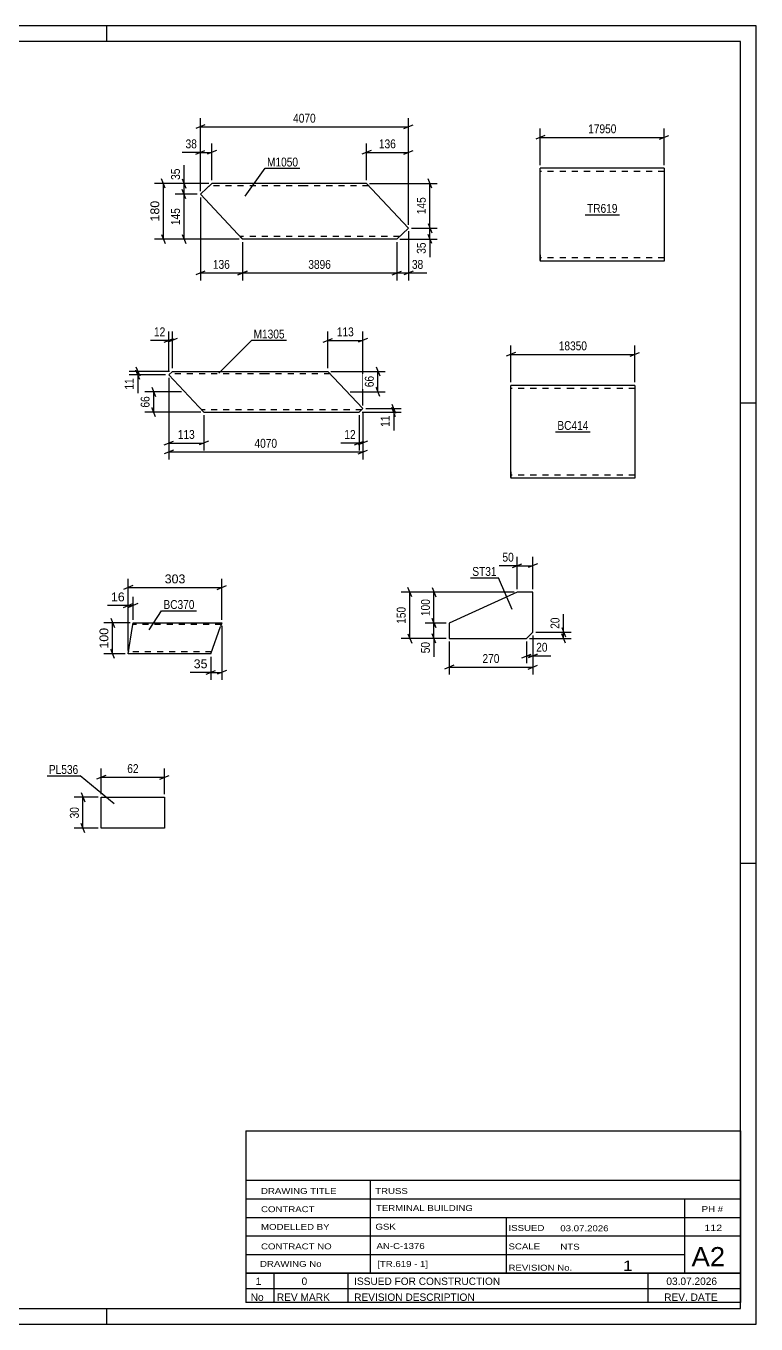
# Model space of a CAD drawing. Header units: millimetres. Extents: x 0 to 594, y 0 to 420.
# Drawn here: x 357.8 to 594, y 0 to 420 of the extents above; entities that cross this region are included whole.
import ezdxf

# ---------------------------------------------------------------- set-up
doc = ezdxf.new("R2010")
doc.units = ezdxf.units.MM
doc.linetypes.add('DXK_LINE_DOT2', pattern=[3.9198, 1.9599, -1.9599])
doc.styles.add('Arial', font='ARIAL.TTF', dxfattribs={"height": 0.2})
doc.styles.add('Arial Narrow', font='ARIALN.TTF', dxfattribs={"height": 0.2})

# ---------------------------------------------------------------- blocks, each defined once
blk = doc.blocks.new('Unknown-761553966-13158')
at = {"color": 7, "linetype": 'Continuous'}
for p, q in [((429, 62.55), (429, 16.5)), ((429, 62.55), (589, 62.55)), ((589, 62.5), (589, 16.5)), ((429, 46.5), (589, 46.5)), ((469.14, 46.5), (469.14, 16.5)), ((429, 40.5), (589, 40.5)), ((571, 16.6), (571, 40.5)), ((429, 34.5), (589, 34.5)), ((513.14, 34.5), (513.14, 16.5)), ((429, 28.5), (589, 28.5)), ((429, 22.5), (571, 22.5)), ((429, 16.5), (589, 16.5))]:
    blk.add_line(p, q, dxfattribs=at)
at = {"color": 7, "style": 'Arial Narrow'}
for s, height, width, p in [('DRAWING TITLE', 1.9089, 1.425378, (433.88, 42.1)), ('TRUSS', 1.909, 1.425378, (470.81, 42.09)), ('CONTRACT', 1.909, 1.425378, (433.88, 36.21)), ('TERMINAL BUILDING', 1.9089, 1.425378, (471.06, 36.57)), ('MODELLED BY', 1.9089, 1.425378, (433.88, 30.48)), ('GSK', 1.909, 1.425378, (470.88, 30.54)), ('ISSUED', 1.909, 1.425378, (513.94, 30.14)), ('03.07.2026', 1.909, 1.425378, (530.69, 30.02)), ('CONTRACT NO', 1.9089, 1.425378, (433.88, 24.16)), ('AN-C-1376', 1.909, 1.425378, (471.23, 24.28)), ('SCALE', 1.909, 1.425378, (513.94, 24.15)), ('A2', 6.204, 1.25, (573.14, 18.7)), ('DRAWING No', 1.909, 1.425378, (433.56, 18.5)), ('[TR.619 - 1]', 1.9089, 1.425378, (471.46, 18.49)), ('REVISION No.', 1.9089, 1.425378, (513.94, 17.27)), ('1', 3.34, 1.5, (550.91, 17.18))]:
    blk.add_text(s, height=height, dxfattribs=dict(at, width=width)).set_placement(p)
at = {"color": 7, "linetype": 'Continuous', "style": 'Arial Narrow', "width": 1.43}
for s, height, p in [('PH #', 1.909, (576.4, 36.25)), ('112', 2.1, (577.3, 30.05)), ('NTS', 1.909, (530.7, 24.05))]:
    blk.add_text(s, height=height, dxfattribs=at).set_placement(p)
blk = doc.blocks.new('Unknown-761553966-1135')
at = {"color": 5, "linetype": 'Continuous'}
for p, q in [((594, 420), (0, 420)), ((384, 415), (384, 420)), ((594, 0), (594, 420)), ((589, 415), (5, 415)), ((589, 5), (589, 415)), ((594, 298), (589, 298)), ((594, 149), (589, 149)), ((5, 5), (589, 5)), ((384, 0), (384, 5)), ((0, 0), (594, 0))]:
    blk.add_line(p, q, dxfattribs=at)
blk = doc.blocks.new('Unknown-761553966-13157')
at = {"color": 7, "linetype": 'Continuous'}
for p, q in [((429, 16.5), (589, 16.5)), ((589, 16.5), (429, 16.5)), ((429, 16.5), (429, 11.5)), ((438, 16.5), (438, 11.5)), ((462, 16.5), (462, 11.5)), ((559, 16.5), (559, 11.5)), ((589, 16.5), (589, 11.5)), ((429, 11.5), (589, 11.5)), ((429, 11.5), (429, 7)), ((429, 11.5), (589, 11.5)), ((438, 11.5), (438, 7)), ((462, 11.5), (462, 7)), ((559, 11.5), (559, 7)), ((589, 11.5), (589, 7)), ((589, 7), (429, 7))]:
    blk.add_line(p, q, dxfattribs=at)
at = {"color": 7, "linetype": 'Continuous', "style": 'Arial Narrow'}
for s, height, width, p in [('1', 2.39, 1.196471, (432.16, 12.65)), ('0', 2.39, 1.196471, (447, 12.65)), ('ISSUED FOR CONSTRUCTION', 2.3861, 1.196471, (464, 12.65)), ('03.07.2026', 2.386, 1.196471, (565, 12.65)), ('No', 2.386, 1.2, (430.54, 7.5)), ('REV MARK', 2.386, 1.2, (439, 7.5)), ('REVISION DESCRIPTION', 2.3861, 1.2, (464, 7.5)), ('REV. DATE', 2.386, 1.2, (564.28, 7.5))]:
    blk.add_text(s, height=height, dxfattribs=dict(at, width=width)).set_placement(p)
blk = doc.blocks.new('Part-761553966-12684 - 12655')
at = {"color": 2, "linetype": 'Continuous'}
for p, q in [((392.34, 225.69), (392.53, 226.89)), ((392.53, 226.89), (421.21, 226.89)), ((421.21, 226.89), (421.18, 226.8)), ((390.92, 216.89), (392.34, 225.69)), ((417.68, 216.89), (420.79, 225.69)), ((421.09, 226.54), (420.79, 225.69)), ((421.18, 226.8), (421.09, 226.54)), ((417.68, 216.89), (390.92, 216.89))]:
    blk.add_line(p, q, dxfattribs=at)
at = {"color": 7, "linetype": 'DXK_LINE_DOT2'}
for p, q in [((392.53, 226.89), (392.52, 226.8)), ((421.21, 226.89), (421.09, 226.54)), ((421, 226.29), (392.44, 226.29)), ((392.52, 226.8), (392.48, 226.54)), ((391.02, 217.53), (391.01, 217.49)), ((391.01, 217.49), (391.02, 217.53)), ((417.89, 217.49), (391.01, 217.49)), ((391.04, 217.63), (391.02, 217.53)), ((391.02, 217.53), (391.04, 217.63))]:
    blk.add_line(p, q, dxfattribs=at)
blk = doc.blocks.new('Part-761553966-10158 - 10127')
at = {"color": 2, "linetype": 'Continuous'}
for p, q in [((405.23, 308.25), (404.03, 307.12)), ((404.03, 307.12), (415.38, 295.05)), ((405.23, 308.25), (435.38, 308.25)), ((435.48, 308.25), (455.48, 308.25)), ((455.48, 308.25), (466.83, 296.18)), ((415.38, 295.05), (435.38, 295.05)), ((435.48, 295.05), (465.63, 295.05)), ((466.83, 296.18), (465.63, 295.05))]:
    blk.add_line(p, q, dxfattribs=at)
at = {"color": 7, "linetype": 'DXK_LINE_DOT2'}
for p, q in [((435.38, 307.45), (404.38, 307.45)), ((456.23, 307.45), (435.48, 307.45)), ((435.38, 295.85), (414.63, 295.85)), ((466.48, 295.85), (435.48, 295.85))]:
    blk.add_line(p, q, dxfattribs=at)
blk = doc.blocks.new('Part-761553966-10178 - 10177')
at = {"color": 2, "linetype": 'Continuous'}
for p, q in [((416.31, 367.47), (414.26, 365.54)), ((426.36, 352.67), (414.26, 365.54)), ((418.01, 369.07), (416.31, 367.47)), ((447.86, 369.07), (418.01, 369.07)), ((467.96, 369.07), (447.96, 369.07)), ((467.96, 369.07), (481.57, 354.61)), ((477.81, 351.07), (481.57, 354.61)), ((427.86, 351.07), (426.36, 352.67)), ((447.86, 351.07), (427.86, 351.07)), ((477.81, 351.07), (447.96, 351.07))]:
    blk.add_line(p, q, dxfattribs=at)
at = {"color": 7, "linetype": 'DXK_LINE_DOT2'}
for p, q in [((418.01, 369.07), (416.96, 368.09)), ((447.86, 368.27), (417.16, 368.27)), ((468.72, 368.27), (447.96, 368.27)), ((427.75, 351.2), (426.36, 352.67)), ((447.86, 351.87), (427.11, 351.87)), ((478.66, 351.87), (447.96, 351.87))]:
    blk.add_line(p, q, dxfattribs=at)
blk = doc.blocks.new('Part-761553966-10269 - 10268')
at = {"color": 2, "linetype": 'Continuous'}
for p, q in [((534.71, 303.71), (514.71, 303.71)), ((514.71, 275.71), (514.71, 303.71)), ((554.81, 303.71), (534.81, 303.71)), ((554.81, 303.71), (554.81, 273.71)), ((514.71, 275.71), (514.71, 273.71)), ((534.71, 273.71), (514.71, 273.71)), ((554.81, 273.71), (534.81, 273.71))]:
    blk.add_line(p, q, dxfattribs=at)
at = {"color": 7, "linetype": 'DXK_LINE_DOT2'}
for p, q in [((534.71, 302.71), (514.71, 302.71)), ((554.81, 302.71), (534.81, 302.71)), ((514.71, 273.86), (514.71, 275.71)), ((514.71, 274.71), (514.71, 274.78)), ((534.71, 274.71), (514.71, 274.71)), ((554.81, 274.71), (534.81, 274.71)), ((554.81, 274.71), (554.81, 274.78))]:
    blk.add_line(p, q, dxfattribs=at)
blk = doc.blocks.new('Part-761553966-10343 - 10342')
at = {"color": 2, "linetype": 'Continuous'}
for p, q in [((516.76, 236.82), (494.76, 226.82)), ((521.76, 236.82), (516.76, 236.82)), ((521.76, 223.82), (521.76, 236.82)), ((494.76, 226.82), (494.76, 221.82)), ((519.76, 221.82), (521.76, 223.82)), ((494.76, 221.82), (519.76, 221.82))]:
    blk.add_line(p, q, dxfattribs=at)
blk = doc.blocks.new('Part-761553966-10355 - 10354')
at = {"color": 2, "linetype": 'Continuous'}
for p, q in [((382.19, 160.43), (382.19, 170.43)), ((382.19, 170.43), (402.7, 170.43)), ((402.7, 170.43), (402.7, 160.43)), ((402.7, 160.43), (382.19, 160.43))]:
    blk.add_line(p, q, dxfattribs=at)
blk = doc.blocks.new('Part-761553966-10385 - 10384')
at = {"color": 2, "linetype": 'Continuous'}
for p, q in [((544.22, 373.94), (524.22, 373.94)), ((524.22, 345.94), (524.22, 373.94)), ((564.32, 373.94), (544.32, 373.94)), ((564.32, 373.94), (564.32, 343.94)), ((524.22, 345.94), (524.22, 343.94)), ((544.22, 343.94), (524.22, 343.94)), ((564.32, 343.94), (544.32, 343.94))]:
    blk.add_line(p, q, dxfattribs=at)
at = {"color": 7, "linetype": 'DXK_LINE_DOT2'}
for p, q in [((544.22, 372.94), (524.22, 372.94)), ((564.32, 372.94), (544.32, 372.94)), ((524.22, 344.09), (524.22, 345.94)), ((524.22, 344.94), (524.22, 345.02)), ((544.22, 344.94), (524.22, 344.94)), ((564.32, 344.94), (544.32, 344.94)), ((564.32, 344.94), (564.32, 345.02))]:
    blk.add_line(p, q, dxfattribs=at)
blk = doc.blocks.new('StraightDimension-761553966-13041 - 12655')
at = {"color": 7, "linetype": 'Continuous'}
for p, q in [((421.21, 225.89), (421.21, 208.45)), ((417.68, 215.89), (417.68, 208.45)), ((416.18, 210.25), (419.18, 211.45)), ((417.68, 210.85), (421.21, 210.85)), ((422.71, 211.45), (419.71, 210.25))]:
    blk.add_line(p, q, dxfattribs=at)
at = {"color": 0}
blk.add_wipeout([(417.16, 211.6), (417.16, 215.8), (411.51, 215.8), (411.51, 211.6)], dxfattribs=at)
at = {"color": 7, "linetype": 'Continuous'}
blk.add_line((417.68, 210.85), (410.99, 210.85), dxfattribs=at)
blk.add_line((417.68, 210.85), (410.99, 210.85), dxfattribs=at)
at = {"color": 3, "style": 'Arial'}
blk.add_text('35', height=2.865, dxfattribs=at).set_placement((412.11, 212.2))
blk = doc.blocks.new('StraightDimension-761553966-13059 - 12655')
at = {"color": 7, "linetype": 'Continuous'}
for p, q in [((390.92, 217.89), (390.92, 235.34)), ((392.53, 227.89), (392.53, 235.34)), ((389.42, 231.89), (392.42, 233.09)), ((390.92, 232.49), (392.53, 232.49)), ((394.03, 233.09), (391.03, 231.89))]:
    blk.add_line(p, q, dxfattribs=at)
at = {"color": 0}
blk.add_wipeout([(390.39, 233.24), (390.39, 237.44), (384.74, 237.44), (384.74, 233.24)], dxfattribs=at)
at = {"color": 7, "linetype": 'Continuous'}
blk.add_line((390.92, 232.49), (384.22, 232.49), dxfattribs=at)
blk.add_line((390.92, 232.49), (384.22, 232.49), dxfattribs=at)
at = {"color": 3, "style": 'Arial'}
blk.add_text('16', height=2.865, dxfattribs=at).set_placement((385.34, 233.84))
blk = doc.blocks.new('StraightDimension-761553966-12769 - 12655')
at = {"color": 7, "linetype": 'Continuous'}
for p, q in [((390.92, 217.89), (390.92, 241.16)), ((421.21, 227.89), (421.21, 241.16)), ((392.42, 238.91), (389.42, 237.71)), ((390.92, 238.31), (421.21, 238.31)), ((419.71, 237.71), (422.71, 238.91))]:
    blk.add_line(p, q, dxfattribs=at)
at = {"color": 0}
blk.add_wipeout([(410, 239.06), (410, 243.26), (402.13, 243.26), (402.13, 239.06)], dxfattribs=at)
at = {"color": 3, "style": 'Arial'}
blk.add_text('303', height=2.865, dxfattribs=at).set_placement((402.73, 239.66))
blk = doc.blocks.new('StraightDimension-761553966-13077 - 12655')
at = {"color": 7, "linetype": 'Continuous'}
for p, q in [((391.53, 226.89), (383, 226.89)), ((385.25, 228.39), (386.45, 225.39)), ((385.85, 216.89), (385.85, 226.89)), ((389.92, 216.89), (383, 216.89)), ((386.45, 215.39), (385.25, 218.39))]:
    blk.add_line(p, q, dxfattribs=at)
at = {"color": 0}
blk.add_wipeout([(385.1, 225.82), (380.9, 225.82), (380.9, 217.95), (385.1, 217.95)], dxfattribs=at)
at = {"color": 3, "style": 'Arial'}
blk.add_text('100', height=2.865, rotation=90.0002, dxfattribs=at).set_placement((384.5, 218.55))
blk = doc.blocks.new('StraightDimension-761553966-10413 - 10127')
at = {"color": 7, "linetype": 'Continuous'}
for p, q in [((404.23, 308.25), (391.18, 308.25)), ((403.03, 307.12), (391.18, 307.12)), ((393.43, 309.75), (394.63, 306.75)), ((394.63, 305.62), (393.43, 308.62)), ((394.03, 307.12), (394.03, 308.25))]:
    blk.add_line(p, q, dxfattribs=at)
at = {"color": 0}
blk.add_wipeout([(393.28, 306.59), (389.08, 306.59), (389.08, 301.74), (393.28, 301.74)], dxfattribs=at)
at = {"color": 7, "linetype": 'Continuous'}
blk.add_line((394.03, 307.12), (394.03, 301.21), dxfattribs=at)
blk.add_line((394.03, 307.12), (394.03, 301.21), dxfattribs=at)
at = {"color": 3, "style": 'Arial Narrow'}
blk.add_text('11', height=2.863, rotation=90.0002, dxfattribs=at).set_placement((392.68, 302.34))
blk = doc.blocks.new('StraightDimension-761553966-10405 - 10127')
at = {"color": 7, "linetype": 'Continuous'}
for p, q in [((455.48, 309.25), (455.48, 321.1)), ((466.83, 297.18), (466.83, 321.1)), ((453.98, 317.65), (456.98, 318.85)), ((455.48, 318.25), (466.83, 318.25)), ((468.33, 318.85), (465.33, 317.65))]:
    blk.add_line(p, q, dxfattribs=at)
at = {"color": 0}
blk.add_wipeout([(464.5, 319), (464.5, 323.2), (457.81, 323.2), (457.81, 319)], dxfattribs=at)
at = {"color": 3, "style": 'Arial Narrow'}
blk.add_text('113', height=2.863, dxfattribs=at).set_placement((458.41, 319.6))
blk = doc.blocks.new('StraightDimension-761553966-10397 - 10127')
at = {"color": 7, "linetype": 'Continuous'}
for p, q in [((465.63, 294.05), (465.63, 282.65)), ((466.83, 295.18), (466.83, 282.65)), ((464.13, 284.45), (467.13, 285.65)), ((468.33, 285.65), (465.33, 284.45)), ((465.63, 285.05), (466.83, 285.05))]:
    blk.add_line(p, q, dxfattribs=at)
at = {"color": 0}
blk.add_wipeout([(465.1, 285.8), (465.1, 290), (460.24, 290), (460.24, 285.8)], dxfattribs=at)
at = {"color": 7, "linetype": 'Continuous'}
blk.add_line((465.63, 285.05), (459.72, 285.05), dxfattribs=at)
blk.add_line((465.63, 285.05), (459.72, 285.05), dxfattribs=at)
at = {"color": 3, "style": 'Arial Narrow'}
blk.add_text('12', height=2.863, dxfattribs=at).set_placement((460.84, 286.4))
blk = doc.blocks.new('StraightDimension-761553966-10417 - 10127')
at = {"color": 7, "linetype": 'Continuous'}
for p, q in [((398.57, 303.15), (399.77, 300.15)), ((408.17, 301.65), (396.32, 301.65)), ((399.17, 295.05), (399.17, 301.65)), ((414.38, 295.05), (396.32, 295.05)), ((399.77, 293.55), (398.57, 296.55))]:
    blk.add_line(p, q, dxfattribs=at)
at = {"color": 0}
blk.add_wipeout([(398.42, 300.78), (394.22, 300.78), (394.22, 295.92), (398.42, 295.92)], dxfattribs=at)
at = {"color": 3, "style": 'Arial Narrow'}
blk.add_text('66', height=2.863, rotation=90.0002, dxfattribs=at).set_placement((397.82, 296.52))
blk = doc.blocks.new('StraightDimension-761553966-10409 - 10127')
at = {"color": 7, "linetype": 'Continuous'}
for p, q in [((404.03, 308.12), (404.03, 321.1)), ((405.23, 309.25), (405.23, 321.1)), ((402.53, 317.65), (405.53, 318.85)), ((406.73, 318.85), (403.73, 317.65)), ((404.03, 318.25), (405.23, 318.25))]:
    blk.add_line(p, q, dxfattribs=at)
at = {"color": 0}
blk.add_wipeout([(403.5, 319), (403.5, 323.2), (398.65, 323.2), (398.65, 319)], dxfattribs=at)
at = {"color": 7, "linetype": 'Continuous'}
blk.add_line((404.03, 318.25), (398.12, 318.25), dxfattribs=at)
blk.add_line((404.03, 318.25), (398.12, 318.25), dxfattribs=at)
at = {"color": 3, "style": 'Arial Narrow'}
blk.add_text('12', height=2.863, dxfattribs=at).set_placement((399.25, 319.6))
blk = doc.blocks.new('StraightDimension-761553966-10401 - 10127')
at = {"color": 7, "linetype": 'Continuous'}
for p, q in [((404.03, 306.12), (404.03, 282.65)), ((415.38, 294.05), (415.38, 282.65)), ((402.53, 284.45), (405.53, 285.65)), ((416.88, 285.65), (413.88, 284.45)), ((404.03, 285.05), (415.38, 285.05))]:
    blk.add_line(p, q, dxfattribs=at)
at = {"color": 0}
blk.add_wipeout([(413.05, 285.8), (413.05, 290), (406.36, 290), (406.36, 285.8)], dxfattribs=at)
at = {"color": 3, "style": 'Arial Narrow'}
blk.add_text('113', height=2.863, dxfattribs=at).set_placement((406.96, 286.4))
blk = doc.blocks.new('StraightDimension-761553966-10421 - 10127')
at = {"color": 7, "linetype": 'Continuous'}
for p, q in [((456.48, 308.25), (474.09, 308.25)), ((471.09, 309.75), (472.29, 306.75)), ((471.69, 301.65), (471.69, 308.25)), ((472.29, 300.15), (471.09, 303.15)), ((462.69, 301.65), (474.09, 301.65))]:
    blk.add_line(p, q, dxfattribs=at)
at = {"color": 0}
blk.add_wipeout([(470.94, 307.38), (466.74, 307.38), (466.74, 302.52), (470.94, 302.52)], dxfattribs=at)
at = {"color": 3, "style": 'Arial Narrow'}
blk.add_text('66', height=2.863, rotation=90.0002, dxfattribs=at).set_placement((470.34, 303.12))
blk = doc.blocks.new('StraightDimension-761553966-10425 - 10127')
at = {"color": 7, "linetype": 'Continuous'}
for p, q in [((466.63, 295.05), (479.23, 295.05)), ((467.83, 296.18), (479.23, 296.18)), ((476.23, 297.68), (477.43, 294.68)), ((477.43, 293.55), (476.23, 296.55)), ((476.83, 295.05), (476.83, 296.18))]:
    blk.add_line(p, q, dxfattribs=at)
at = {"color": 0}
blk.add_wipeout([(476.08, 294.53), (471.88, 294.53), (471.88, 289.67), (476.08, 289.67)], dxfattribs=at)
at = {"color": 7, "linetype": 'Continuous'}
blk.add_line((476.83, 295.05), (476.83, 289.14), dxfattribs=at)
blk.add_line((476.83, 295.05), (476.83, 289.14), dxfattribs=at)
at = {"color": 3, "style": 'Arial Narrow'}
blk.add_text('11', height=2.863, rotation=90.0002, dxfattribs=at).set_placement((475.48, 290.27))
blk = doc.blocks.new('StraightDimension-761553966-10429 - 10127')
at = {"color": 7, "linetype": 'Continuous'}
for p, q in [((404.03, 306.12), (404.03, 279.78)), ((466.83, 295.18), (466.83, 279.78)), ((405.53, 282.78), (402.53, 281.58)), ((404.03, 282.18), (466.83, 282.18)), ((465.33, 281.58), (468.33, 282.78))]:
    blk.add_line(p, q, dxfattribs=at)
at = {"color": 0}
blk.add_wipeout([(439.69, 282.93), (439.69, 287.13), (431.17, 287.13), (431.17, 282.93)], dxfattribs=at)
at = {"color": 3, "style": 'Arial Narrow'}
blk.add_text('4070', height=2.863, dxfattribs=at).set_placement((431.77, 283.53))
blk = doc.blocks.new('StraightDimension-761553966-12546 - 10177')
at = {"color": 7, "linetype": 'Continuous'}
for p, q in [((414.26, 364.54), (414.26, 337.67)), ((427.86, 350.07), (427.86, 337.67)), ((415.76, 340.67), (412.76, 339.47)), ((426.36, 339.47), (429.36, 340.67)), ((414.26, 340.07), (427.86, 340.07))]:
    blk.add_line(p, q, dxfattribs=at)
at = {"color": 0}
blk.add_wipeout([(424.4, 340.82), (424.4, 345.02), (417.72, 345.02), (417.72, 340.82)], dxfattribs=at)
at = {"color": 3, "style": 'Arial Narrow'}
blk.add_text('136', height=2.863, dxfattribs=at).set_placement((418.32, 341.42))
blk = doc.blocks.new('StraightDimension-761553966-10475 - 10177')
at = {"color": 7, "linetype": 'Continuous'}
for p, q in [((412.76, 378.47), (415.76, 379.67)), ((414.26, 366.54), (414.26, 381.92)), ((414.26, 379.07), (418.01, 379.07)), ((419.51, 379.67), (416.51, 378.47)), ((418.01, 370.07), (418.01, 381.92))]:
    blk.add_line(p, q, dxfattribs=at)
at = {"color": 0}
blk.add_wipeout([(413.73, 379.82), (413.73, 384.02), (408.88, 384.02), (408.88, 379.82)], dxfattribs=at)
at = {"color": 7, "linetype": 'Continuous'}
blk.add_line((414.26, 379.07), (408.35, 379.07), dxfattribs=at)
blk.add_line((414.26, 379.07), (408.35, 379.07), dxfattribs=at)
at = {"color": 3, "style": 'Arial Narrow'}
blk.add_text('38', height=2.863, dxfattribs=at).set_placement((409.48, 380.42))
blk = doc.blocks.new('StraightDimension-761553966-10487 - 10177')
at = {"color": 7, "linetype": 'Continuous'}
for p, q in [((489.11, 367.57), (487.91, 370.57)), ((468.96, 369.07), (490.91, 369.07)), ((488.51, 354.61), (488.51, 369.07)), ((482.57, 354.61), (490.91, 354.61)), ((487.91, 356.11), (489.11, 353.11))]:
    blk.add_line(p, q, dxfattribs=at)
at = {"color": 0}
blk.add_wipeout([(487.76, 365.18), (483.56, 365.18), (483.56, 358.5), (487.76, 358.5)], dxfattribs=at)
at = {"color": 3, "style": 'Arial Narrow'}
blk.add_text('145', height=2.863, rotation=90.0002, dxfattribs=at).set_placement((487.16, 359.1))
blk = doc.blocks.new('StraightDimension-761553966-10479 - 10177')
at = {"color": 7, "linetype": 'Continuous'}
for p, q in [((408.41, 370.57), (409.61, 367.57)), ((417.01, 369.07), (406.16, 369.07)), ((413.26, 365.54), (406.16, 365.54)), ((409.61, 364.04), (408.41, 367.04)), ((409.01, 365.54), (409.01, 369.07))]:
    blk.add_line(p, q, dxfattribs=at)
at = {"color": 0}
blk.add_wipeout([(408.26, 374.46), (404.06, 374.46), (404.06, 369.6), (408.26, 369.6)], dxfattribs=at)
at = {"color": 7, "linetype": 'Continuous'}
blk.add_line((409.01, 369.07), (409.01, 374.98), dxfattribs=at)
blk.add_line((409.01, 369.07), (409.01, 374.98), dxfattribs=at)
at = {"color": 3, "style": 'Arial Narrow'}
blk.add_text('35', height=2.863, rotation=90.0002, dxfattribs=at).set_placement((407.66, 370.2))
blk = doc.blocks.new('StraightDimension-761553966-10471 - 10177')
at = {"color": 7, "linetype": 'Continuous'}
for p, q in [((469.46, 379.67), (466.46, 378.47)), ((467.96, 370.07), (467.96, 381.92)), ((467.96, 379.07), (481.57, 379.07)), ((480.07, 378.47), (483.07, 379.67)), ((481.57, 355.61), (481.57, 381.92))]:
    blk.add_line(p, q, dxfattribs=at)
at = {"color": 0}
blk.add_wipeout([(478.11, 379.82), (478.11, 384.02), (471.42, 384.02), (471.42, 379.82)], dxfattribs=at)
at = {"color": 3, "style": 'Arial Narrow'}
blk.add_text('136', height=2.863, dxfattribs=at).set_placement((472.02, 380.42))
blk = doc.blocks.new('StraightDimension-761553966-10488 - 10177')
at = {"color": 7, "linetype": 'Continuous'}
for p, q in [((482.57, 354.61), (490.91, 354.61)), ((487.91, 356.11), (489.11, 353.11)), ((488.51, 351.07), (488.51, 354.61)), ((478.81, 351.07), (490.91, 351.07)), ((489.11, 349.57), (487.91, 352.57))]:
    blk.add_line(p, q, dxfattribs=at)
at = {"color": 0}
blk.add_wipeout([(487.76, 350.55), (483.56, 350.55), (483.56, 345.69), (487.76, 345.69)], dxfattribs=at)
at = {"color": 7, "linetype": 'Continuous'}
blk.add_line((488.51, 351.07), (488.51, 345.17), dxfattribs=at)
blk.add_line((488.51, 351.07), (488.51, 345.17), dxfattribs=at)
at = {"color": 3, "style": 'Arial Narrow'}
blk.add_text('35', height=2.863, rotation=90.0002, dxfattribs=at).set_placement((487.16, 346.29))
blk = doc.blocks.new('StraightDimension-761553966-10480 - 10177')
at = {"color": 7, "linetype": 'Continuous'}
for p, q in [((413.26, 365.54), (406.16, 365.54)), ((409.61, 364.04), (408.41, 367.04)), ((409.01, 351.07), (409.01, 365.54)), ((426.86, 351.07), (406.16, 351.07)), ((408.41, 352.57), (409.61, 349.57))]:
    blk.add_line(p, q, dxfattribs=at)
at = {"color": 0}
blk.add_wipeout([(408.26, 361.65), (404.06, 361.65), (404.06, 354.97), (408.26, 354.97)], dxfattribs=at)
at = {"color": 3, "style": 'Arial Narrow'}
blk.add_text('145', height=2.863, rotation=90.0002, dxfattribs=at).set_placement((407.66, 355.57))
blk = doc.blocks.new('StraightDimension-761553966-10495 - 10177')
at = {"color": 7, "linetype": 'Continuous'}
for p, q in [((415.76, 387.97), (412.76, 386.77)), ((414.26, 366.54), (414.26, 390.22)), ((414.26, 387.37), (481.57, 387.37)), ((480.07, 386.77), (483.07, 387.97)), ((481.57, 355.61), (481.57, 390.22))]:
    blk.add_line(p, q, dxfattribs=at)
at = {"color": 0}
blk.add_wipeout([(452.17, 388.12), (452.17, 392.32), (443.66, 392.32), (443.66, 388.12)], dxfattribs=at)
at = {"color": 3, "style": 'Arial Narrow'}
blk.add_text('4070', height=2.863, dxfattribs=at).set_placement((444.26, 388.72))
blk = doc.blocks.new('StraightDimension-761553966-12466 - 10177')
at = {"color": 7, "linetype": 'Continuous'}
for p, q in [((402.92, 367.57), (401.72, 370.57)), ((417.01, 369.07), (399.47, 369.07)), ((402.32, 351.07), (402.32, 369.07)), ((426.86, 351.07), (399.47, 351.07)), ((401.72, 352.57), (402.92, 349.57))]:
    blk.add_line(p, q, dxfattribs=at)
at = {"color": 0}
blk.add_wipeout([(401.57, 364.01), (397.37, 364.01), (397.37, 356.14), (401.57, 356.14)], dxfattribs=at)
at = {"color": 3, "style": 'Arial'}
blk.add_text('180', height=2.865, rotation=90.0002, dxfattribs=at).set_placement((400.97, 356.74))
blk = doc.blocks.new('StraightDimension-761553966-12544 - 10177')
at = {"color": 7, "linetype": 'Continuous'}
for p, q in [((481.57, 353.61), (481.57, 337.67)), ((477.81, 350.07), (477.81, 337.67)), ((476.31, 339.47), (479.31, 340.67)), ((483.07, 340.67), (480.07, 339.47)), ((477.81, 340.07), (481.57, 340.07))]:
    blk.add_line(p, q, dxfattribs=at)
at = {"color": 0}
blk.add_wipeout([(486.95, 340.82), (486.95, 345.02), (482.09, 345.02), (482.09, 340.82)], dxfattribs=at)
at = {"color": 7, "linetype": 'Continuous'}
blk.add_line((481.57, 340.07), (487.48, 340.07), dxfattribs=at)
blk.add_line((481.57, 340.07), (487.48, 340.07), dxfattribs=at)
at = {"color": 3, "style": 'Arial Narrow'}
blk.add_text('38', height=2.863, dxfattribs=at).set_placement((482.69, 341.42))
blk = doc.blocks.new('StraightDimension-761553966-12545 - 10177')
at = {"color": 7, "linetype": 'Continuous'}
for p, q in [((427.86, 350.07), (427.86, 337.67)), ((477.81, 350.07), (477.81, 337.67)), ((429.36, 340.67), (426.36, 339.47)), ((476.31, 339.47), (479.31, 340.67)), ((427.86, 340.07), (477.81, 340.07))]:
    blk.add_line(p, q, dxfattribs=at)
at = {"color": 0}
blk.add_wipeout([(457.09, 340.82), (457.09, 345.02), (448.58, 345.02), (448.58, 340.82)], dxfattribs=at)
at = {"color": 3, "style": 'Arial Narrow'}
blk.add_text('3896', height=2.863, dxfattribs=at).set_placement((449.18, 341.42))
blk = doc.blocks.new('StraightDimension-761553966-10609 - 10268')
at = {"color": 7, "linetype": 'Continuous'}
for p, q in [((514.71, 304.71), (514.71, 316.56)), ((554.81, 304.71), (554.81, 316.56)), ((516.21, 314.31), (513.21, 313.11)), ((514.71, 313.71), (554.81, 313.71)), ((553.31, 313.11), (556.31, 314.31))]:
    blk.add_line(p, q, dxfattribs=at)
at = {"color": 0}
blk.add_wipeout([(539.93, 314.46), (539.93, 318.66), (529.59, 318.66), (529.59, 314.46)], dxfattribs=at)
at = {"color": 3, "style": 'Arial Narrow'}
blk.add_text('18350', height=2.863, dxfattribs=at).set_placement((530.19, 315.06))
blk = doc.blocks.new('StraightDimension-761553966-10765 - 10342')
at = {"color": 7, "linetype": 'Continuous'}
for p, q in [((522.76, 223.82), (534.16, 223.82)), ((531.16, 225.32), (532.36, 222.32)), ((532.36, 220.32), (531.16, 223.32)), ((531.76, 221.82), (531.76, 223.82)), ((520.76, 221.82), (534.16, 221.82))]:
    blk.add_line(p, q, dxfattribs=at)
at = {"color": 0}
blk.add_wipeout([(531.01, 229.2), (526.81, 229.2), (526.81, 224.34), (531.01, 224.34)], dxfattribs=at)
at = {"color": 7, "linetype": 'Continuous'}
blk.add_line((531.76, 223.82), (531.76, 229.72), dxfattribs=at)
blk.add_line((531.76, 223.82), (531.76, 229.72), dxfattribs=at)
at = {"color": 3, "style": 'Arial Narrow'}
blk.add_text('20', height=2.863, rotation=90.0002, dxfattribs=at).set_placement((530.41, 224.94))
blk = doc.blocks.new('StraightDimension-761553966-10757 - 10342')
at = {"color": 7, "linetype": 'Continuous'}
for p, q in [((521.76, 222.82), (521.76, 213.79)), ((519.76, 220.82), (519.76, 213.79)), ((518.26, 215.59), (521.26, 216.79)), ((519.76, 216.19), (521.76, 216.19)), ((523.26, 216.79), (520.26, 215.59))]:
    blk.add_line(p, q, dxfattribs=at)
at = {"color": 0}
blk.add_wipeout([(527.15, 216.94), (527.15, 221.14), (522.29, 221.14), (522.29, 216.94)], dxfattribs=at)
at = {"color": 7, "linetype": 'Continuous'}
blk.add_line((521.76, 216.19), (527.67, 216.19), dxfattribs=at)
blk.add_line((521.76, 216.19), (527.67, 216.19), dxfattribs=at)
at = {"color": 3, "style": 'Arial Narrow'}
blk.add_text('20', height=2.863, dxfattribs=at).set_placement((522.89, 217.54))
blk = doc.blocks.new('StraightDimension-761553966-10769 - 10342')
at = {"color": 7, "linetype": 'Continuous'}
for p, q in [((515.76, 236.82), (486.98, 236.82)), ((489.23, 238.32), (490.43, 235.32)), ((489.83, 226.82), (489.83, 236.82)), ((493.76, 226.82), (486.98, 226.82)), ((490.43, 225.32), (489.23, 228.32))]:
    blk.add_line(p, q, dxfattribs=at)
at = {"color": 0}
blk.add_wipeout([(489.08, 235.16), (484.88, 235.16), (484.88, 228.47), (489.08, 228.47)], dxfattribs=at)
at = {"color": 3, "style": 'Arial Narrow'}
blk.add_text('100', height=2.863, rotation=90.0002, dxfattribs=at).set_placement((488.48, 229.07))
blk = doc.blocks.new('StraightDimension-761553966-10761 - 10342')
at = {"color": 7, "linetype": 'Continuous'}
for p, q in [((516.76, 237.82), (516.76, 248.18)), ((521.76, 237.82), (521.76, 248.18)), ((515.26, 244.73), (518.26, 245.93)), ((516.76, 245.33), (521.76, 245.33)), ((523.26, 245.93), (520.26, 244.73))]:
    blk.add_line(p, q, dxfattribs=at)
at = {"color": 0}
blk.add_wipeout([(516.24, 246.08), (516.24, 250.28), (511.38, 250.28), (511.38, 246.08)], dxfattribs=at)
at = {"color": 7, "linetype": 'Continuous'}
blk.add_line((516.76, 245.33), (510.86, 245.33), dxfattribs=at)
blk.add_line((516.76, 245.33), (510.86, 245.33), dxfattribs=at)
at = {"color": 3, "style": 'Arial Narrow'}
blk.add_text('50', height=2.863, dxfattribs=at).set_placement((511.98, 246.68))
blk = doc.blocks.new('StraightDimension-761553966-10770 - 10342')
at = {"color": 7, "linetype": 'Continuous'}
for p, q in [((493.76, 226.82), (486.98, 226.82)), ((489.23, 228.32), (490.43, 225.32)), ((489.83, 221.82), (489.83, 226.82)), ((490.43, 220.32), (489.23, 223.32)), ((493.76, 221.82), (486.98, 221.82))]:
    blk.add_line(p, q, dxfattribs=at)
at = {"color": 0}
blk.add_wipeout([(489.08, 221.29), (484.88, 221.29), (484.88, 216.43), (489.08, 216.43)], dxfattribs=at)
at = {"color": 7, "linetype": 'Continuous'}
blk.add_line((489.83, 221.82), (489.83, 215.91), dxfattribs=at)
blk.add_line((489.83, 221.82), (489.83, 215.91), dxfattribs=at)
at = {"color": 3, "style": 'Arial Narrow'}
blk.add_text('50', height=2.863, rotation=90.0002, dxfattribs=at).set_placement((488.48, 217.03))
blk = doc.blocks.new('StraightDimension-761553966-10775 - 10342')
at = {"color": 7, "linetype": 'Continuous'}
for p, q in [((521.76, 222.82), (521.76, 210.14)), ((494.76, 220.82), (494.76, 210.14)), ((496.26, 213.14), (493.26, 211.94)), ((494.76, 212.54), (521.76, 212.54)), ((520.26, 211.94), (523.26, 213.14))]:
    blk.add_line(p, q, dxfattribs=at)
at = {"color": 0}
blk.add_wipeout([(511.61, 213.29), (511.61, 217.49), (504.92, 217.49), (504.92, 213.29)], dxfattribs=at)
at = {"color": 3, "style": 'Arial Narrow'}
blk.add_text('270', height=2.863, dxfattribs=at).set_placement((505.52, 213.89))
blk = doc.blocks.new('StraightDimension-761553966-10779 - 10342')
at = {"color": 7, "linetype": 'Continuous'}
for p, q in [((515.76, 236.82), (479.16, 236.82)), ((482.61, 235.32), (481.41, 238.32)), ((482.01, 221.82), (482.01, 236.82)), ((481.41, 223.32), (482.61, 220.32)), ((493.76, 221.82), (479.16, 221.82))]:
    blk.add_line(p, q, dxfattribs=at)
at = {"color": 0}
blk.add_wipeout([(481.26, 232.66), (477.06, 232.66), (477.06, 225.97), (481.26, 225.97)], dxfattribs=at)
at = {"color": 3, "style": 'Arial Narrow'}
blk.add_text('150', height=2.863, rotation=90.0002, dxfattribs=at).set_placement((480.66, 226.57))
blk = doc.blocks.new('StraightDimension-761553966-10787 - 10354')
at = {"color": 7, "linetype": 'Continuous'}
for p, q in [((383.69, 177.53), (380.69, 176.33)), ((382.19, 171.43), (382.19, 179.78)), ((382.19, 176.93), (402.7, 176.93)), ((401.2, 176.33), (404.2, 177.53)), ((402.7, 171.43), (402.7, 179.78))]:
    blk.add_line(p, q, dxfattribs=at)
at = {"color": 0}
blk.add_wipeout([(394.87, 177.68), (394.87, 181.88), (390.02, 181.88), (390.02, 177.68)], dxfattribs=at)
at = {"color": 3, "style": 'Arial Narrow'}
blk.add_text('62', height=2.863, dxfattribs=at).set_placement((390.62, 178.28))
blk = doc.blocks.new('StraightDimension-761553966-10783 - 10354')
at = {"color": 7, "linetype": 'Continuous'}
for p, q in [((381.19, 170.43), (373.43, 170.43)), ((375.68, 171.93), (376.88, 168.93)), ((376.28, 160.43), (376.28, 170.43)), ((381.19, 160.43), (373.43, 160.43)), ((376.88, 158.93), (375.68, 161.93))]:
    blk.add_line(p, q, dxfattribs=at)
at = {"color": 0}
blk.add_wipeout([(375.53, 167.86), (371.33, 167.86), (371.33, 163), (375.53, 163)], dxfattribs=at)
at = {"color": 3, "style": 'Arial Narrow'}
blk.add_text('30', height=2.863, rotation=90.0002, dxfattribs=at).set_placement((374.93, 163.6))
blk = doc.blocks.new('StraightDimension-761553966-10830 - 10384')
at = {"color": 7, "linetype": 'Continuous'}
for p, q in [((524.22, 374.94), (524.22, 386.79)), ((564.32, 374.94), (564.32, 386.79)), ((525.72, 384.54), (522.72, 383.34)), ((524.22, 383.94), (564.32, 383.94)), ((562.82, 383.34), (565.82, 384.54))]:
    blk.add_line(p, q, dxfattribs=at)
at = {"color": 0}
blk.add_wipeout([(549.44, 384.69), (549.44, 388.89), (539.1, 388.89), (539.1, 384.69)], dxfattribs=at)
at = {"color": 3, "style": 'Arial Narrow'}
blk.add_text('17950', height=2.863, dxfattribs=at).set_placement((539.7, 385.29))
blk = doc.blocks.new('Mark-761553966-12712 - 12655')
at = {"color": 0}
blk.add_wipeout([(412.37, 231.37), (412.37, 234.37), (402.32, 234.37), (402.32, 231.37)], dxfattribs=at)
blk.add_wipeout([(412.37, 231.37), (412.37, 234.37), (402.32, 234.37), (402.32, 231.37)], dxfattribs=at)
at = {"color": 30, "linetype": 'Continuous'}
for p, q in [((397.75, 224.62), (401.72, 230.77)), ((401.72, 230.77), (412.97, 230.77))]:
    blk.add_line(p, q, dxfattribs=at)
at = {"color": 3, "style": 'Arial Narrow'}
blk.add_text('BC370', height=2.863, dxfattribs=at).set_placement((402.32, 231.37))
blk = doc.blocks.new('Mark-761553966-10833 - 10127')
at = {"color": 0}
blk.add_wipeout([(441.52, 318.89), (441.52, 321.89), (431.47, 321.89), (431.47, 318.89)], dxfattribs=at)
blk.add_wipeout([(441.52, 318.89), (441.52, 321.89), (431.47, 321.89), (431.47, 318.89)], dxfattribs=at)
at = {"color": 30, "linetype": 'Continuous'}
for p, q in [((420.26, 307.68), (430.87, 318.29)), ((430.87, 318.29), (442.12, 318.29))]:
    blk.add_line(p, q, dxfattribs=at)
at = {"color": 3, "style": 'Arial Narrow'}
blk.add_text('M1305', height=2.863, dxfattribs=at).set_placement((431.47, 318.89))
blk = doc.blocks.new('Mark-761553966-10839 - 10177')
at = {"color": 0}
blk.add_wipeout([(445.87, 374.54), (445.87, 377.54), (435.82, 377.54), (435.82, 374.54)], dxfattribs=at)
blk.add_wipeout([(445.87, 374.54), (445.87, 377.54), (435.82, 377.54), (435.82, 374.54)], dxfattribs=at)
at = {"color": 30, "linetype": 'Continuous'}
for p, q in [((428.7, 364.88), (435.22, 373.94)), ((435.22, 373.94), (446.47, 373.94))]:
    blk.add_line(p, q, dxfattribs=at)
at = {"color": 3, "style": 'Arial Narrow'}
blk.add_text('M1050', height=2.863, dxfattribs=at).set_placement((435.82, 374.54))
blk = doc.blocks.new('Mark-761553966-10864 - 10268')
at = {"color": 0}
blk.add_wipeout([(539.79, 289.31), (539.79, 292.31), (529.74, 292.31), (529.74, 289.31)], dxfattribs=at)
blk.add_wipeout([(539.79, 289.31), (539.79, 292.31), (529.74, 292.31), (529.74, 289.31)], dxfattribs=at)
at = {"color": 30, "linetype": 'Continuous'}
blk.add_line((529.14, 288.71), (540.39, 288.71), dxfattribs=at)
at = {"color": 3, "style": 'Arial Narrow'}
blk.add_text('BC414', height=2.863, dxfattribs=at).set_placement((529.74, 289.31))
blk = doc.blocks.new('Mark-761553966-10883 - 10342')
at = {"color": 0}
blk.add_wipeout([(510.07, 242.07), (510.07, 245.07), (502.22, 245.07), (502.22, 242.07)], dxfattribs=at)
blk.add_wipeout([(510.07, 242.07), (510.07, 245.07), (502.22, 245.07), (502.22, 242.07)], dxfattribs=at)
at = {"color": 30, "linetype": 'Continuous'}
for p in [(501.62, 241.47), (515.12, 231.19)]:
    blk.add_line(p, (510.67, 241.47), dxfattribs=at)
at = {"color": 3, "style": 'Arial Narrow'}
blk.add_text('ST31', height=2.863, dxfattribs=at).set_placement((502.22, 242.07))
blk = doc.blocks.new('Mark-761553966-10886 - 10354')
at = {"color": 0}
blk.add_wipeout([(374.77, 178), (374.77, 181), (365.26, 181), (365.26, 178)], dxfattribs=at)
blk.add_wipeout([(374.77, 178), (374.77, 181), (365.26, 181), (365.26, 178)], dxfattribs=at)
at = {"color": 30, "linetype": 'Continuous'}
for p in [(364.66, 177.4), (386.39, 168.33)]:
    blk.add_line(p, (375.37, 177.4), dxfattribs=at)
at = {"color": 3, "style": 'Arial Narrow'}
blk.add_text('PL536', height=2.863, dxfattribs=at).set_placement((365.26, 178))
blk = doc.blocks.new('Mark-761553966-10892 - 10384')
at = {"color": 0}
blk.add_wipeout([(549.2, 359.54), (549.2, 362.54), (539.34, 362.54), (539.34, 359.54)], dxfattribs=at)
blk.add_wipeout([(549.2, 359.54), (549.2, 362.54), (539.34, 362.54), (539.34, 359.54)], dxfattribs=at)
at = {"color": 30, "linetype": 'Continuous'}
blk.add_line((538.74, 358.94), (549.8, 358.94), dxfattribs=at)
at = {"color": 3, "style": 'Arial Narrow'}
blk.add_text('TR619', height=2.863, dxfattribs=at).set_placement((539.34, 359.54))

msp = doc.modelspace()

# ---------------------------------------------------------------- block references
for name in ['Unknown-761553966-1135', 'Part-761553966-10385 - 10384', 'Part-761553966-10178 - 10177', 'Part-761553966-10158 - 10127', 'Part-761553966-10269 - 10268', 'Part-761553966-10343 - 10342', 'Part-761553966-12684 - 12655', 'Part-761553966-10355 - 10354', 'Unknown-761553966-13158', 'Unknown-761553966-13157']:
    msp.add_blockref(name, (0, 0))

# ---------------------------------------------------------------- next in the draw order: block references
for name in ['StraightDimension-761553966-10830 - 10384', 'StraightDimension-761553966-10487 - 10177', 'StraightDimension-761553966-12546 - 10177', 'Mark-761553966-10892 - 10384', 'StraightDimension-761553966-10405 - 10127', 'StraightDimension-761553966-10609 - 10268', 'StraightDimension-761553966-10413 - 10127', 'Mark-761553966-10864 - 10268', 'StraightDimension-761553966-13059 - 12655', 'StraightDimension-761553966-10769 - 10342', 'StraightDimension-761553966-10765 - 10342', 'StraightDimension-761553966-13041 - 12655', 'StraightDimension-761553966-10787 - 10354']:
    msp.add_blockref(name, (0, 0))

# ---------------------------------------------------------------- next in the draw order: block references
for name in ['StraightDimension-761553966-10475 - 10177', 'StraightDimension-761553966-10471 - 10177', 'StraightDimension-761553966-10409 - 10127', 'StraightDimension-761553966-10421 - 10127', 'StraightDimension-761553966-10417 - 10127', 'StraightDimension-761553966-10397 - 10127', 'StraightDimension-761553966-10761 - 10342', 'StraightDimension-761553966-12769 - 12655', 'StraightDimension-761553966-10770 - 10342', 'StraightDimension-761553966-10757 - 10342', 'StraightDimension-761553966-10783 - 10354']:
    msp.add_blockref(name, (0, 0))

# ---------------------------------------------------------------- next in the draw order: block references
for name in ['StraightDimension-761553966-10479 - 10177', 'StraightDimension-761553966-10488 - 10177', 'StraightDimension-761553966-10401 - 10127', 'StraightDimension-761553966-10425 - 10127', 'Mark-761553966-12712 - 12655', 'StraightDimension-761553966-13077 - 12655', 'StraightDimension-761553966-10775 - 10342', 'Mark-761553966-10886 - 10354']:
    msp.add_blockref(name, (0, 0))

# ---------------------------------------------------------------- next in the draw order: block references
for name in ['StraightDimension-761553966-10480 - 10177', 'StraightDimension-761553966-10429 - 10127', 'StraightDimension-761553966-10779 - 10342']:
    msp.add_blockref(name, (0, 0))

# ---------------------------------------------------------------- next in the draw order: block references
for name in ['StraightDimension-761553966-10495 - 10177', 'Mark-761553966-10833 - 10127', 'Mark-761553966-10883 - 10342']:
    msp.add_blockref(name, (0, 0))

# ---------------------------------------------------------------- next in the draw order: block references
for name in ['StraightDimension-761553966-12466 - 10177', 'StraightDimension-761553966-12544 - 10177']:
    msp.add_blockref(name, (0, 0))

# ---------------------------------------------------------------- next in the draw order: block references
for name in ['Mark-761553966-10839 - 10177', 'StraightDimension-761553966-12545 - 10177']:
    msp.add_blockref(name, (0, 0))

doc.saveas('drawing.dxf')
